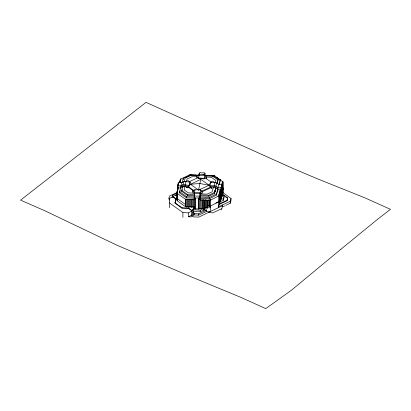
<?xml version="1.0" encoding="UTF-8"?>
<svg xmlns="http://www.w3.org/2000/svg" width="411" height="411" viewBox="0 0 411 411"><rect width="100%" height="100%" fill="white"/><g stroke="black" fill="none" stroke-linecap="round" stroke-linejoin="round"><path stroke-width="0.62" d="M169.363 202.834L169.681 198.251L172.743 196.833L175.831 199.047L175.004 203.162L181.981 208.172L188.572 208.5L191.973 210.946L188.361 212.903L182.895 212.554L169.363 202.834L169.363 207.73M194.182 197.29L194.968 198.03L198.364 197.958L198.364 208.85L194.968 208.922L194.182 208.182L194.182 197.29L194.922 189.692L200.486 189.933L202.608 191.459L202.608 192.78L200.234 193.884L200.126 194.958L208.891 195.24L214.521 192.353L216.001 187.082M200.486 190.524L200.486 189.933L200.126 193.638L194.424 193.453L194.311 196.946L186.522 196.699L179.54 191.685L180.891 186.887L182.921 187.077L180.891 186.887M225.793 205.346L230.211 203.296L231.013 200.419L231.013 198.451L223.178 192.821L223.091 181.95L214.67 175.805L204.971 175.492L204.971 173.319L204.185 172.579L203.789 172.897L200.496 172.79L200.188 172.45L199.263 173.139L199.135 174.464L204.729 174.511L204.842 175.636L213.515 175.913L220.162 180.686L219.346 184.775M215.909 187.416L214.064 187.241L211.691 188.346L210.817 187.714L210.817 186.984L209.569 186.091L210.35 182.309L216.823 182.833L215.909 186.091L215.909 188.402L217.938 188.592L216.433 193.946L209.625 197.439L200.013 197.131L200.126 193.638L199.885 199.648L200.907 200.044L203.568 199.767L204.097 200.147L205.3 199.818L205.3 207.647L206.389 210.237L198.621 213.838L194.151 213.566L192.795 212.59L193.453 211.46L200.219 211.799L203.769 210.149L203.769 208.49L199.885 208.367L198.96 209.05L198.349 209.029L198.364 197.958M202.7 200.1L202.7 208.819L201.996 208.434L200.907 208.762L199.885 208.367L200.013 196.145L194.311 195.96L194.311 197.593M204.971 173.319L204.842 174.649L202.942 174.588M194.922 190.283L194.922 189.692L192.492 190.817L194.573 192.312L194.424 194.778L187.555 194.557L181.719 190.365L182.921 186.091L185.274 186.275M198.58 190.093L200.748 179.371L209.137 185.212L198.58 190.093L190.509 184.287L200.748 179.371M220.085 179.91L220.733 179.956L220.666 180.331L217.378 177.968L217.357 177.531L216.623 177.424L217.357 177.531M175.004 203.162L175.831 198.621L172.743 196.401L175.533 195.364L176.725 195.472M193.951 193.185L188.202 192.831L184.226 189.944L185.68 181.683L188.053 180.578L190.175 182.104L189.394 185.885L188.181 186.445L188.181 187.18L193.581 191.053M189.79 184.986L190.046 183.948M209.569 186.091L210.221 183.429M214.064 187.241L214.855 182.674L212.78 181.179L210.35 182.309L210.35 182.9M220.666 198.585L221.637 198.081L221.329 198.051L221.329 187.159L221.637 187.19L220.214 187.817L217.938 187.606L215.909 186.091L209.569 185.5L211.691 187.02L211.691 188.346M216.823 183.717L216.823 182.833L218.852 184.349L221.128 184.56L222.212 185.166L221.329 187.159M221.329 198.051L222.212 196.057L222.212 185.166M172.055 197.696L172.707 195.23L177.146 193.17M231.013 198.451L230.211 201.323L218.58 206.723L219.227 204.406L226.995 200.799L227.648 197.804L222.063 193.792L222.613 194.028M226.995 200.799L227.648 197.804M175.851 195.477L176.494 193.144L176.494 194.809M219.227 204.406L219.772 201.94L223.317 200.296L223.317 198.631L224.123 195.708L222.058 194.326M223.317 200.296L224.123 197.367L224.123 195.708M221.647 209.913L222.479 205.711L198.811 217.095L193.781 216.931L191.495 215.287L191.495 211.449M177.531 190.206L177.531 185.084L177.937 184.935L178.477 183.013L178.122 182.982L178.122 184.904M178.122 182.982L179.53 182.427L181.806 182.643L183.835 181.508L190.175 182.104L189.394 185.885M180.095 182.248L180.131 180.265L180.881 179.802L180.249 179.211L190.185 174.593L191.002 175.04L191.865 174.742L192.697 175.096L193.458 174.793L194.187 175.143L194.932 174.839L197.141 175.24L198.102 174.942L199.027 175.302L189.45 174.896M192.564 206.856L191.706 207.18L190.915 206.8L188.187 207.067L187.349 206.687L186.424 207.01L185.572 206.63L185.572 199.186L188.187 199.623L189.086 199.299L191.696 199.736L192.548 199.412L192.564 206.856L185.371 206.625L177.1 200.686L177.233 192.769L176.771 192.209L177.516 191.757L177.054 191.202L177.799 190.766L177.341 190.185L178.091 189.723L177.619 189.199L178.353 188.788L177.881 188.269L178.615 187.858L180.891 188.068L180.891 185.9L181.806 182.643M182.13 182.479L183.26 178.461L190.35 175.168L199.135 175.451M177.1 200.686L177.233 192.769M194.311 198.133L186.522 197.886L179.54 192.872L180.218 190.473M183.835 181.508L182.921 184.765L182.91 187.108M184.169 181.652L185.161 178.117L191.023 175.394L199.022 175.651L199.022 174.326L198.667 178.621L204.231 178.867L205.649 178.21L211.562 182.335M194.424 195.764L187.555 195.544L181.719 191.351L182.227 189.533M216.987 183.568L217.984 180.028L212.487 176.083L204.729 175.836L204.729 174.511L204.231 178.867M214.83 191.747L214.753 192.014L214.974 190.997L214.83 192.137M200.126 195.944L208.891 196.227L214.521 193.34L216.001 188.068M217.321 183.373L217.984 180.028M218.852 184.349L217.938 187.606L217.938 189.779L216.433 195.133L209.625 198.626L200.013 198.318M219.017 184.755L220.162 180.686M220.306 189.661L218.58 195.811L218.786 201.801L209.8 206.322L208.865 205.788L207.55 205.767L207.884 206.122L209.918 205.824M222.145 196.309L222.145 185.32L221.637 184.935L222.603 181.498M219.006 200.142L219.608 200.198L219.608 194.346L219.114 193.894L219.849 193.494L219.376 192.975L220.157 192.389L219.644 192.019L220.373 191.618L219.89 191.151L220.65 190.627L220.214 189.99L220.214 187.817M223.091 181.95L222.382 182.289L222.87 182.741L222.156 183.08L222.664 183.47L221.894 184.025L222.366 184.539L222.366 194.917M219.608 194.346L219.608 202.171L219.006 202.114L219.849 201.318L219.849 193.494M220.157 200.214L220.101 192.584M215.2 182.828L215.878 180.491L211.28 177.29L206.404 177.064M213.417 187.544L212.086 191.798L207.247 194.11L200.234 193.884L200.234 192.559L202.608 191.459M222.937 189.543L223.44 187.95L222.937 190.041M186.096 181.857L187.144 178.985L192.055 176.725L196.422 176.725M191.973 210.946L194.064 207.478L193.221 206.877M192.795 209.651L192.795 213.92L191.495 215.287L188.361 216.746L188.361 212.903M198.349 198.138L198.96 198.159L199.885 197.475M219.572 194.475L218.822 194.942L219.51 195.564L219.51 201.421L215.867 203.06M179.854 182.458L179.854 181.251L180.583 180.845L180.095 180.398M221.637 184.935L222.366 184.539M219.51 195.564L209.8 200.47L208.865 199.936L207.647 200.26L205.3 199.818M222.382 193.201L223.178 192.821M196.545 177.829L196.545 176.504L198.919 175.405L204.575 175.656L206.656 177.146L206.656 178.472M189.003 181.852L197.604 177.86L198.667 178.621M206.656 177.146L204.231 178.276L198.667 178.03L196.545 176.504M184.888 184.924L186.969 186.419L189.394 185.294L182.921 184.765L180.891 185.9L178.615 185.685L177.531 185.084M182.921 186.091L184.888 186.25L186.969 187.745L188.181 187.18M177.054 192.528L169.491 196.042L168.69 198.914L169.717 199.648M220.378 180.121L220.733 179.956M201.544 191.29L210.817 186.984M211.691 187.02L214.064 185.921M202.125 191.752L210.817 187.714M220.281 200.044L223.317 198.631M194.064 207.478L194.064 208.757L193.453 209.8L200.219 210.134L203.769 208.49M219.227 203.877L226.995 200.27M192.795 213.92L194.151 214.896L198.621 215.169L206.389 211.567L210.447 211.696L210.653 200.121L209.625 198.626L209.625 197.439M223.034 206.625L224.689 205.86M221.647 208.731L212.764 212.857L208.541 212.579M211.901 175.713L214.013 175.43L214.67 176.083L211.901 175.995L211.346 175.343L210.242 175.661L207.853 175.23L207.118 175.559L206.343 175.184L205.495 175.79M204.097 207.971L205.3 207.647L210.447 207.812M205.3 207.647L207.647 208.089L207.647 200.26M192.564 206.795L193.34 207.17L194.182 206.846M192.548 199.412L193.329 199.787L194.182 199.463L185.371 199.181L177.1 193.242M190.509 184.287L199.71 183.496L209.137 185.212M207.55 205.767L209.867 205.824M210.447 199.987L208.865 199.936L208.865 205.788M203.769 210.149L206.389 210.237L206.389 211.567M194.573 192.312L200.234 192.559M175.004 202.736L181.981 207.745L188.572 208.074L191.973 210.514M188.361 216.746L190.976 216.91L194.151 214.896L194.151 213.566L193.453 211.46L193.453 208.521M217.938 189.779L220.214 189.99M218.698 201.231L219.51 201.421M220.157 202.012L219.556 201.955L219.644 201.642L220.157 202.012L220.157 192.389M203.769 209.394L204.097 209.769L203.568 209.389L203.568 199.767M199.864 208.382L200.907 208.762L200.907 200.044L199.895 199.561M206.969 205.731L207.647 206.117M180.984 178.826L180.059 182.72L179.545 182.356L180.326 181.765L179.854 181.251M225.618 196.879L226.636 197.609M188.181 186.445L193.581 190.324M194.573 193.632L192.492 192.137L192.492 190.817M177.1 198.518L185.371 204.457M219.114 201.724L219.608 202.171M177.233 200.214L176.771 199.648L176.771 192.209M207.647 208.089L207.55 206.26M193.329 199.787L193.34 207.17M191.696 199.736L191.706 207.18M177.881 188.269L177.881 189.497M177.619 189.199L177.619 190.442M230.211 201.323L230.211 203.296M222.87 182.741L222.87 193.653M222.664 183.47L222.664 194.382M222.479 204.909L222.479 206.882M221.842 185.392L221.842 196.278M221.637 187.19L221.57 198.338M220.65 190.627L220.65 199.345M220.373 191.618L220.373 201.241M219.304 195.43L219.304 201.287M219.006 201.128L219.006 202.114M218.58 201.667L218.58 207.519M216.433 193.946L216.433 195.133M215.21 190.786L215.066 191.064L215.21 190.154L215.02 191.464M214.521 192.353L214.521 193.34M214.013 175.43L214.013 175.713M213.283 175.759L213.283 176.042M209.8 200.47L209.8 206.322M209.62 200.321L209.62 206.178M208.891 195.24L208.891 196.227M207.884 200.27L207.884 206.122M207.118 175.559L207.118 175.841M206.969 199.874L206.969 207.699M206.101 200.208L206.101 208.038M204.452 200.157L204.452 207.987M204.097 200.147L204.097 209.769M204 208.223L204 209.425M201.996 199.715L201.996 208.434M200.219 210.134L200.219 211.799M199.263 173.139L199.263 174.223M198.96 198.159L198.96 209.05M198.621 213.838L198.621 215.169M195.569 197.866L195.549 208.942M194.968 198.03L194.968 208.922M190.915 199.361L190.915 206.8M189.964 199.679L189.964 207.123M189.086 199.299L189.086 206.743M188.572 208.074L188.572 208.5M188.187 199.623L188.187 207.067M187.555 194.557L187.555 195.544M187.349 199.243L187.349 206.687M186.969 186.419L186.969 187.745M186.522 196.699L186.522 197.886M186.424 199.566L186.424 207.01M185.371 199.181L185.371 206.625M183.26 178.461L183.26 179.648M182.895 212.554L182.895 217.45M181.981 207.745L181.981 208.172M181.719 190.365L181.719 191.351M180.249 179.211L180.249 180.45M180.131 180.265L180.131 182.119M179.54 191.685L179.54 192.872M178.615 185.685L178.615 187.858M178.477 183.013L178.477 184.298M177.583 184.904L177.583 190.668M177.341 190.185L177.341 192.05M177.054 191.202L177.054 192.446M175.831 198.621L175.831 199.047M172.707 195.23L172.743 196.833M169.681 198.251L169.681 200.09M340.966 249.184L291.327 290.325L265.758 308.63L241 297.436L191.66 277.004L117.361 245.398L44.933 210.807L20.55 200.142L146.023 102.37L293.146 168.536L317.688 178.903L365.41 198.061L390.45 209.322L377.925 219.001L340.966 249.184"/></g></svg>
